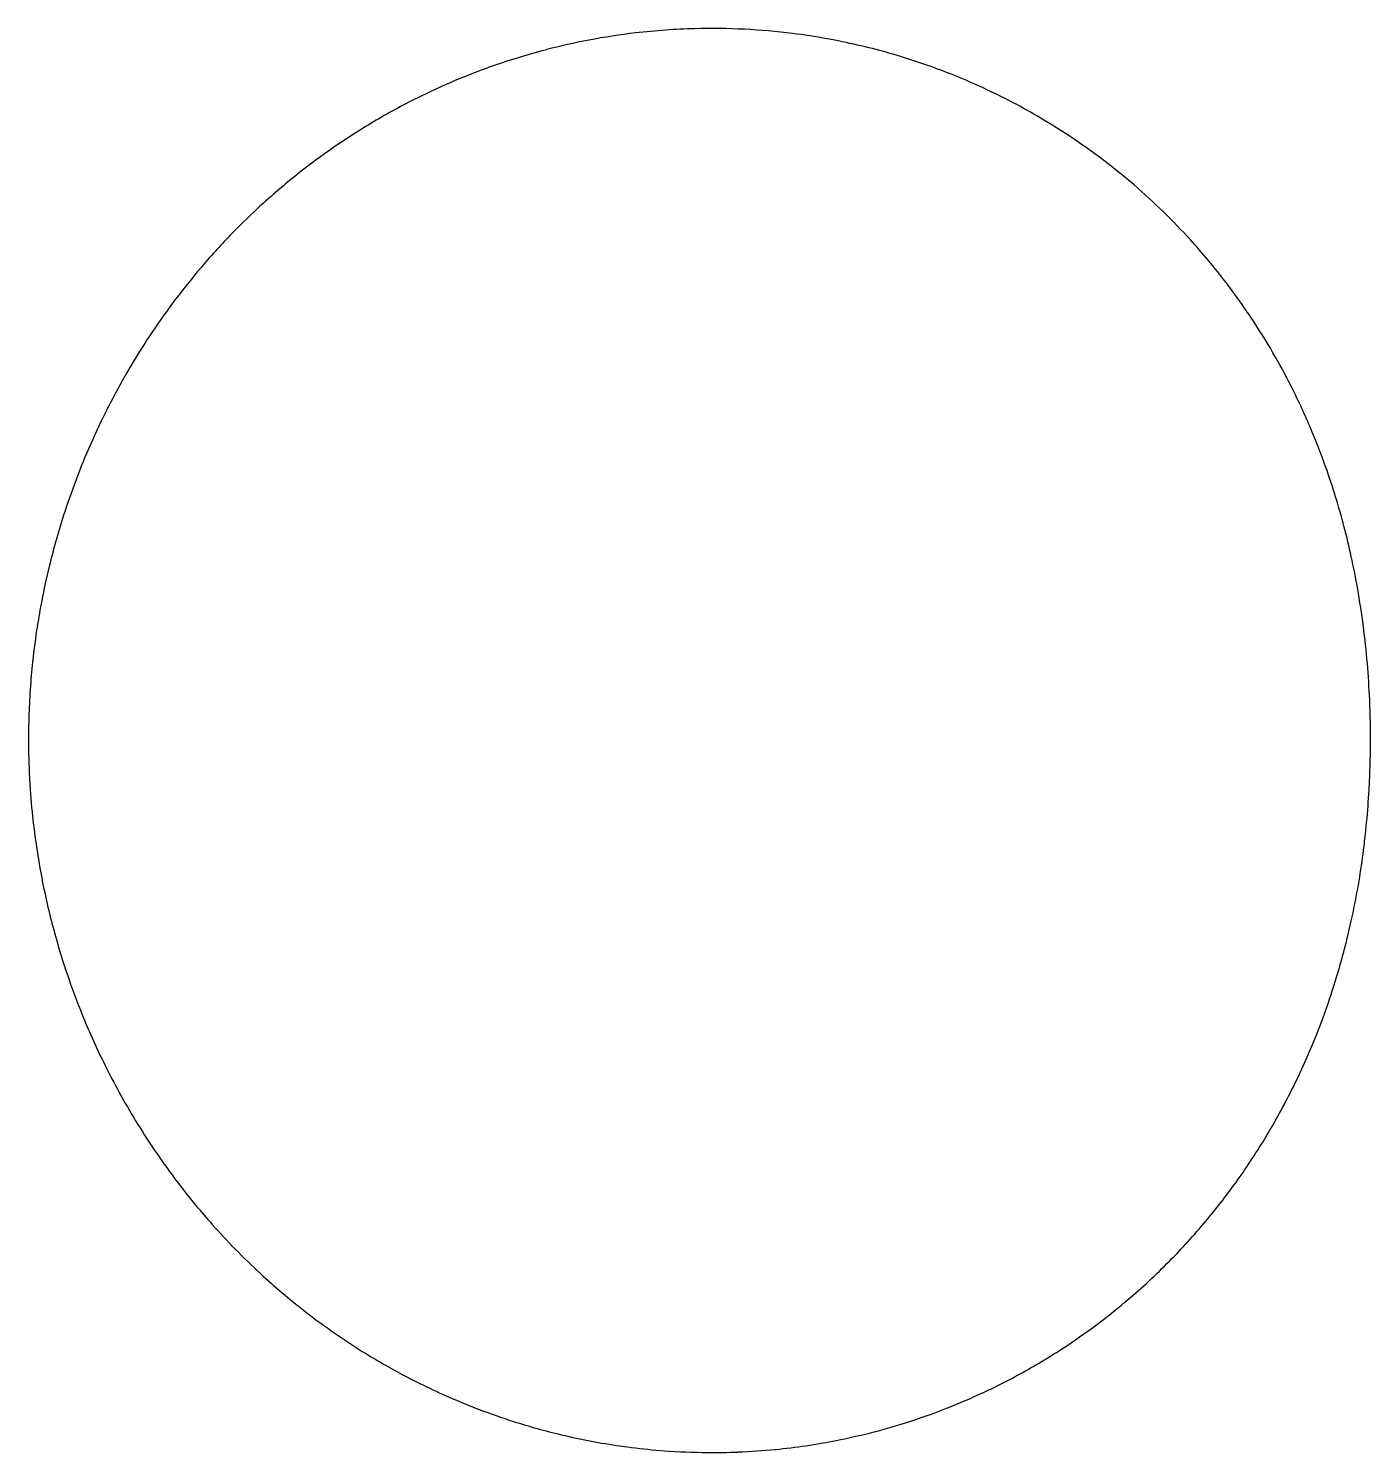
# Model space of a CAD drawing. Header units: metres. Extents: x -295 to 245, y -287 to 286.
import ezdxf

# ---------------------------------------------------------------- set-up
doc = ezdxf.new("R2010")
doc.units = ezdxf.units.M

msp = doc.modelspace()

# ---------------------------------------------------------------- linework, layer by layer
for centre, radius, start, end in [((-19.21, 19.52), 266.49, 460.7942, 464.5644), ((-19.39, 20.13), 265.86, 456.6867, 460.7808), ((-19.73, 22.43), 263.53, 454.0239, 456.6716), ((-19.71, 23.26), 262.71, 451.491, 454.0406), ((-19.74, 22.28), 263.69, 447.1386, 451.4781), ((-19.67, 24.51), 261.46, 442.8612, 447.131), ((-19.46, 25.68), 260.27, 439.7652, 442.8749), ((-19.74, 24.31), 261.67, 434.3174, 439.7569), ((-18.97, 18.7), 267.34, 464.5702, 468.6416), ((-19.19, 26.46), 259.44, 430.5411, 434.3061), ((-18.57, 17.57), 268.55, 468.645, 473.0099), ((-19.22, 26.24), 259.67, 425.6067, 430.5508), ((-17.92, 16.1), 270.15, 473.0154, 477.2511), ((-19.25, 26.27), 259.65, 419.7944, 425.5988), ((-16.97, 14.35), 272.14, 477.2605, 481.4652), ((-15.44, 12.01), 274.93, 481.4822, 484.9336), ((-19.34, 26.08), 259.86, 409.2721, 419.7974), ((-15.85, 12.74), 274.1, 484.9499, 487.0881), ((-15.54, 12.17), 274.74, 487.0695, 489.3043), ((-12.88, 9.05), 278.84, 489.3203, 492.8234), ((-19.8, 25.55), 260.56, 402.3104, 409.2728), ((-12.42, 8.68), 279.43, 492.8398, 496.036), ((-12.17, 8.43), 279.79, 496.0357, 499.6268), ((-21.14, 24.33), 262.37, 397.4166, 402.3097), ((-11.68, 7.91), 280.49, 499.6113, 502.6959), ((-22.97, 22.94), 264.67, 393.1985, 397.4164), ((-8.13, 5.16), 284.98, 502.6872, 505.0376), ((-6.99, 4.47), 286.31, 505.0566, 507.2011), ((-26.42, 20.68), 268.8, 389.6679, 393.1981), ((-1.3, 0.79), 293.09, 507.1993, 510.056), ((-27.51, 20.03), 270.06, 386.4688, 389.6724), ((-0.45, 0.24), 294.1, 510.0443, 513.5555), ((-31.91, 17.79), 275, 382.6221, 386.4787), ((1.08, -0.54), 295.82, 513.5537, 515.818), ((2.09, -0.87), 296.87, 515.8389, 518.8472), ((-38.44, 15.05), 282.09, 379.2621, 382.626), ((1.45, -0.51), 296.14, 518.8677, 521.8835), ((-45.59, 12.55), 289.66, 376.7562, 379.2614), ((-55.12, 9.68), 299.62, 374.3345, 376.7563), ((0.55, -0.16), 295.18, 521.8941, 526.3379), ((-65.34, 7.08), 310.16, 372.0836, 374.3332), ((2.28, -0.5), 296.94, 526.3523, 529.078), ((-76.33, 4.71), 321.41, 369.655, 372.0863), ((-87.44, 2.81), 332.67, 367.055, 369.6557), ((-1.15, 0.23), 293.44, 529.0915, 531.0888), ((-1.99, 0.26), 292.6, 531.0685, 533.9299), ((-98.6, 1.44), 343.92, 364.5383, 367.0539), ((-0.44, 0.03), 294.16, 533.9176, 538.2819), ((-112.11, 0.37), 357.47, 362.1956, 364.5378), ((-120.31, 0.01), 365.68, 360.8297, 362.2035), ((-1.58, 0.01), 293.02, 538.2704, 541.223), ((-117.71, 0.22), 363.08, 359.966, 360.8025), ((-155.46, 0.05), 400.82, 719.2882, 719.9927), ((-98.48, -0.45), 343.84, 718.1991, 719.2543), ((0.47, -0.01), 295.08, 541.2112, 543.1974), ((-111.49, -0.21), 356.85, 716.5046, 718.2252), ((2.35, 0.2), 296.97, 543.2173, 546.0367), ((-101.66, -0.83), 347, 714.3371, 716.5087), ((0.73, 0.11), 295.34, 546.0525, 550.1159), ((-90.62, -1.95), 335.9, 712.1813, 714.3415), ((-79.88, -3.44), 325.07, 709.9519, 712.1842), ((1.17, 0.24), 295.8, 550.1265, 553.2401), ((-70.76, -5.05), 315.8, 707.5647, 709.9509), ((-0.66, -0.15), 293.93, 553.2484, 555.3373), ((-60.84, -7.24), 305.65, 704.8242, 707.5636), ((-2.3, -0.69), 292.2, 555.3187, 558.1841), ((-53.49, -9.23), 298.03, 702.1094, 704.8251), ((-0.92, -0.34), 293.63, 558.1663, 561.7782), ((-47.13, -11.29), 291.34, 699.0441, 702.1095), ((-0.63, -0.28), 293.92, 561.7676, 565.8507), ((-41.04, -13.62), 284.82, 696.3013, 699.0449), ((-2.46, -1.26), 291.85, 565.8326, 568.2234), ((-38.67, -14.65), 282.23, 693.6291, 696.299), ((1.92, 1.06), 296.8, 568.2193, 570.3821), ((-34.08, -16.88), 277.13, 689.2903, 693.6207), ((1.23, 0.77), 296.06, 570.402, 573.0416), ((-29.11, -19.84), 271.35, 684.7651, 689.2907), ((0.09, 0.07), 294.72, 573.0473, 576.8351), ((-8.76, -6.63), 283.62, 576.824, 579.5793), ((-26.39, -21.77), 268.01, 680.6019, 684.7672), ((-9.15, -7.06), 283.05, 579.563, 581.6337), ((-23.92, -23.8), 264.82, 675.9645, 680.6017), ((-8.09, -5.99), 284.56, 581.6527, 584.3989), ((-11.56, -9.32), 279.75, 584.4089, 587.3021), ((-22.25, -25.4), 262.5, 670.9668, 675.9638), ((-13.02, -10.99), 277.52, 587.2896, 592.1167), ((-20.53, -27.38), 259.89, 663.5563, 670.9662), ((-15.2, -13.85), 273.93, 592.1092, 595.2676), ((-14.73, -13.22), 274.71, 595.2621, 597.7004), ((-15.91, -14.92), 272.65, 597.7181, 600.1749), ((-19.93, -28.28), 258.8, 659.2411, 663.5547), ((-17.85, -18.47), 268.6, 600.158, 603.6908), ((-19.3, -29.29), 257.61, 655.0041, 659.2292), ((-17.24, -17.43), 269.8, 603.6726, 606.0518), ((-19.22, -29.55), 257.34, 651.4338, 655.0127), ((-17.08, -16.85), 270.4, 606.0694, 609.1659), ((-19.22, -29.41), 257.47, 647.5184, 651.4207), ((-18.36, -20.18), 266.83, 609.1699, 612.3078), ((-18.76, -21.64), 265.32, 612.293, 616.6059), ((-19.19, -29.62), 257.27, 644.1645, 647.5275), ((-19.18, -23.72), 263.2, 616.5918, 620.1971), ((-19.35, -28.72), 258.17, 641.1231, 644.1499), ((-19.11, -23.53), 263.4, 620.189, 622.8379), ((-19.33, -24.69), 262.22, 622.8541, 625.7278), ((-19.55, -28.37), 258.53, 625.7137, 629.6), ((-19.5, -27.54), 259.36, 632.282, 635.6178), ((-19.3, -29.14), 257.76, 635.6085, 641.1306), ((-19.46, -26.7), 260.21, 629.5847, 632.2662)]:
    msp.add_arc(centre, radius, start, end)

doc.saveas('drawing.dxf')
